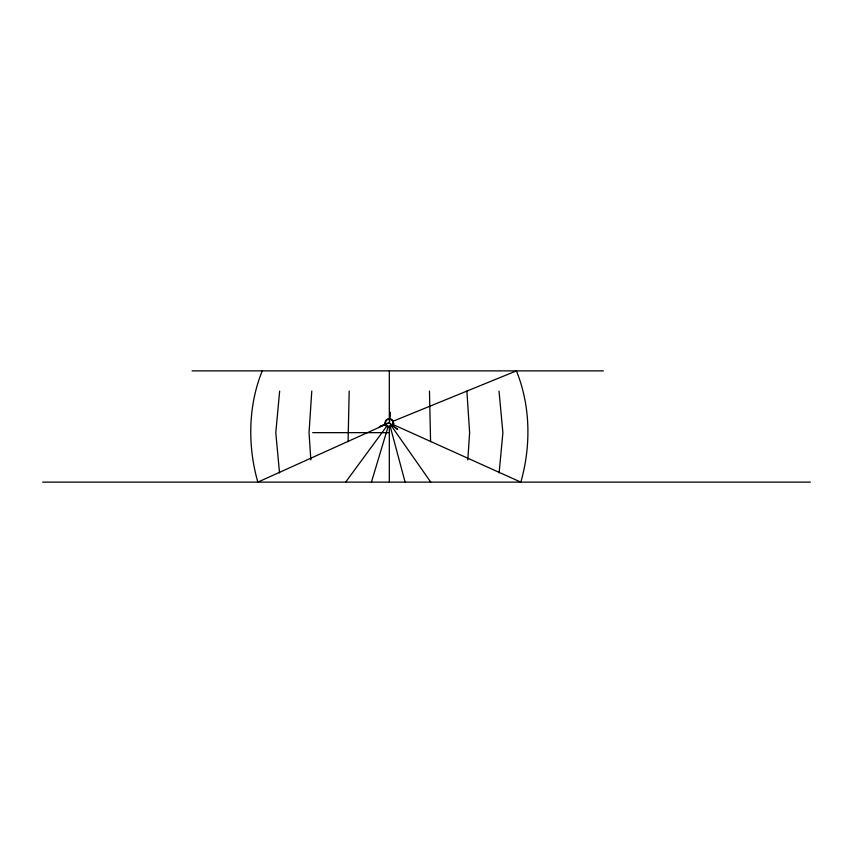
<?xml version="1.0" encoding="UTF-8"?>
<svg xmlns="http://www.w3.org/2000/svg" width="853" height="853" viewBox="0 0 853 853"><rect width="100%" height="100%" fill="white"/><g stroke="black" fill="none" stroke-linecap="round" stroke-linejoin="round"><path stroke-width="1.28" d="M349.186 391.09L348.077 441.747M430.584 441.747L429.475 391.09M311.782 391.09L309.042 432.652L310.833 459.927M467.828 459.927L469.619 432.652L466.89 391.09M389.32 421.435L390.098 412.127L389.576 421.638M279.656 391.09L275.786 432.652L279.528 472.914M499.133 472.914L502.886 432.652L499.016 391.09M371.428 482.126L388.104 426.596M262.255 370.874C248.031 405.815 247.541 446.151 257.841 482.126L385.631 424.442M392.54 425.743L393.979 423.237M345.636 482.126L386.91 425.988M392.913 421.307L516.406 370.874C530.63 405.815 531.131 446.151 520.82 482.126L392.86 424.442M388.051 423.035L379.286 426.777L387.976 423.344M192.085 370.874L603.338 370.874M312.656 432.652L389.064 432.652M42.65 482.126L810.35 482.126M390.343 423.642L397.658 429.454L390.034 423.728M390.749 424.965L430.754 482.126M390.258 426.596L405.1 482.126M384.842 423.067L385.588 425.85M389.331 370.874L389.331 419.74M389.331 425.85L389.331 482.126M385.098 422.811A4.148 4.148 0 0 1 390.994 419.047A4.148 4.148 0 0 1 391.911 425.988A4.148 4.148 0 0 1 385.236 423.888M388.616 422.64C389.416 425.114 390.546 420.892 388.616 422.64M387.39 426.02A3.7 3.7 0 0 0 392.945 422.811A3.7 3.7 0 0 0 387.39 419.601A3.7 3.7 0 0 0 387.39 426.02"/></g></svg>
